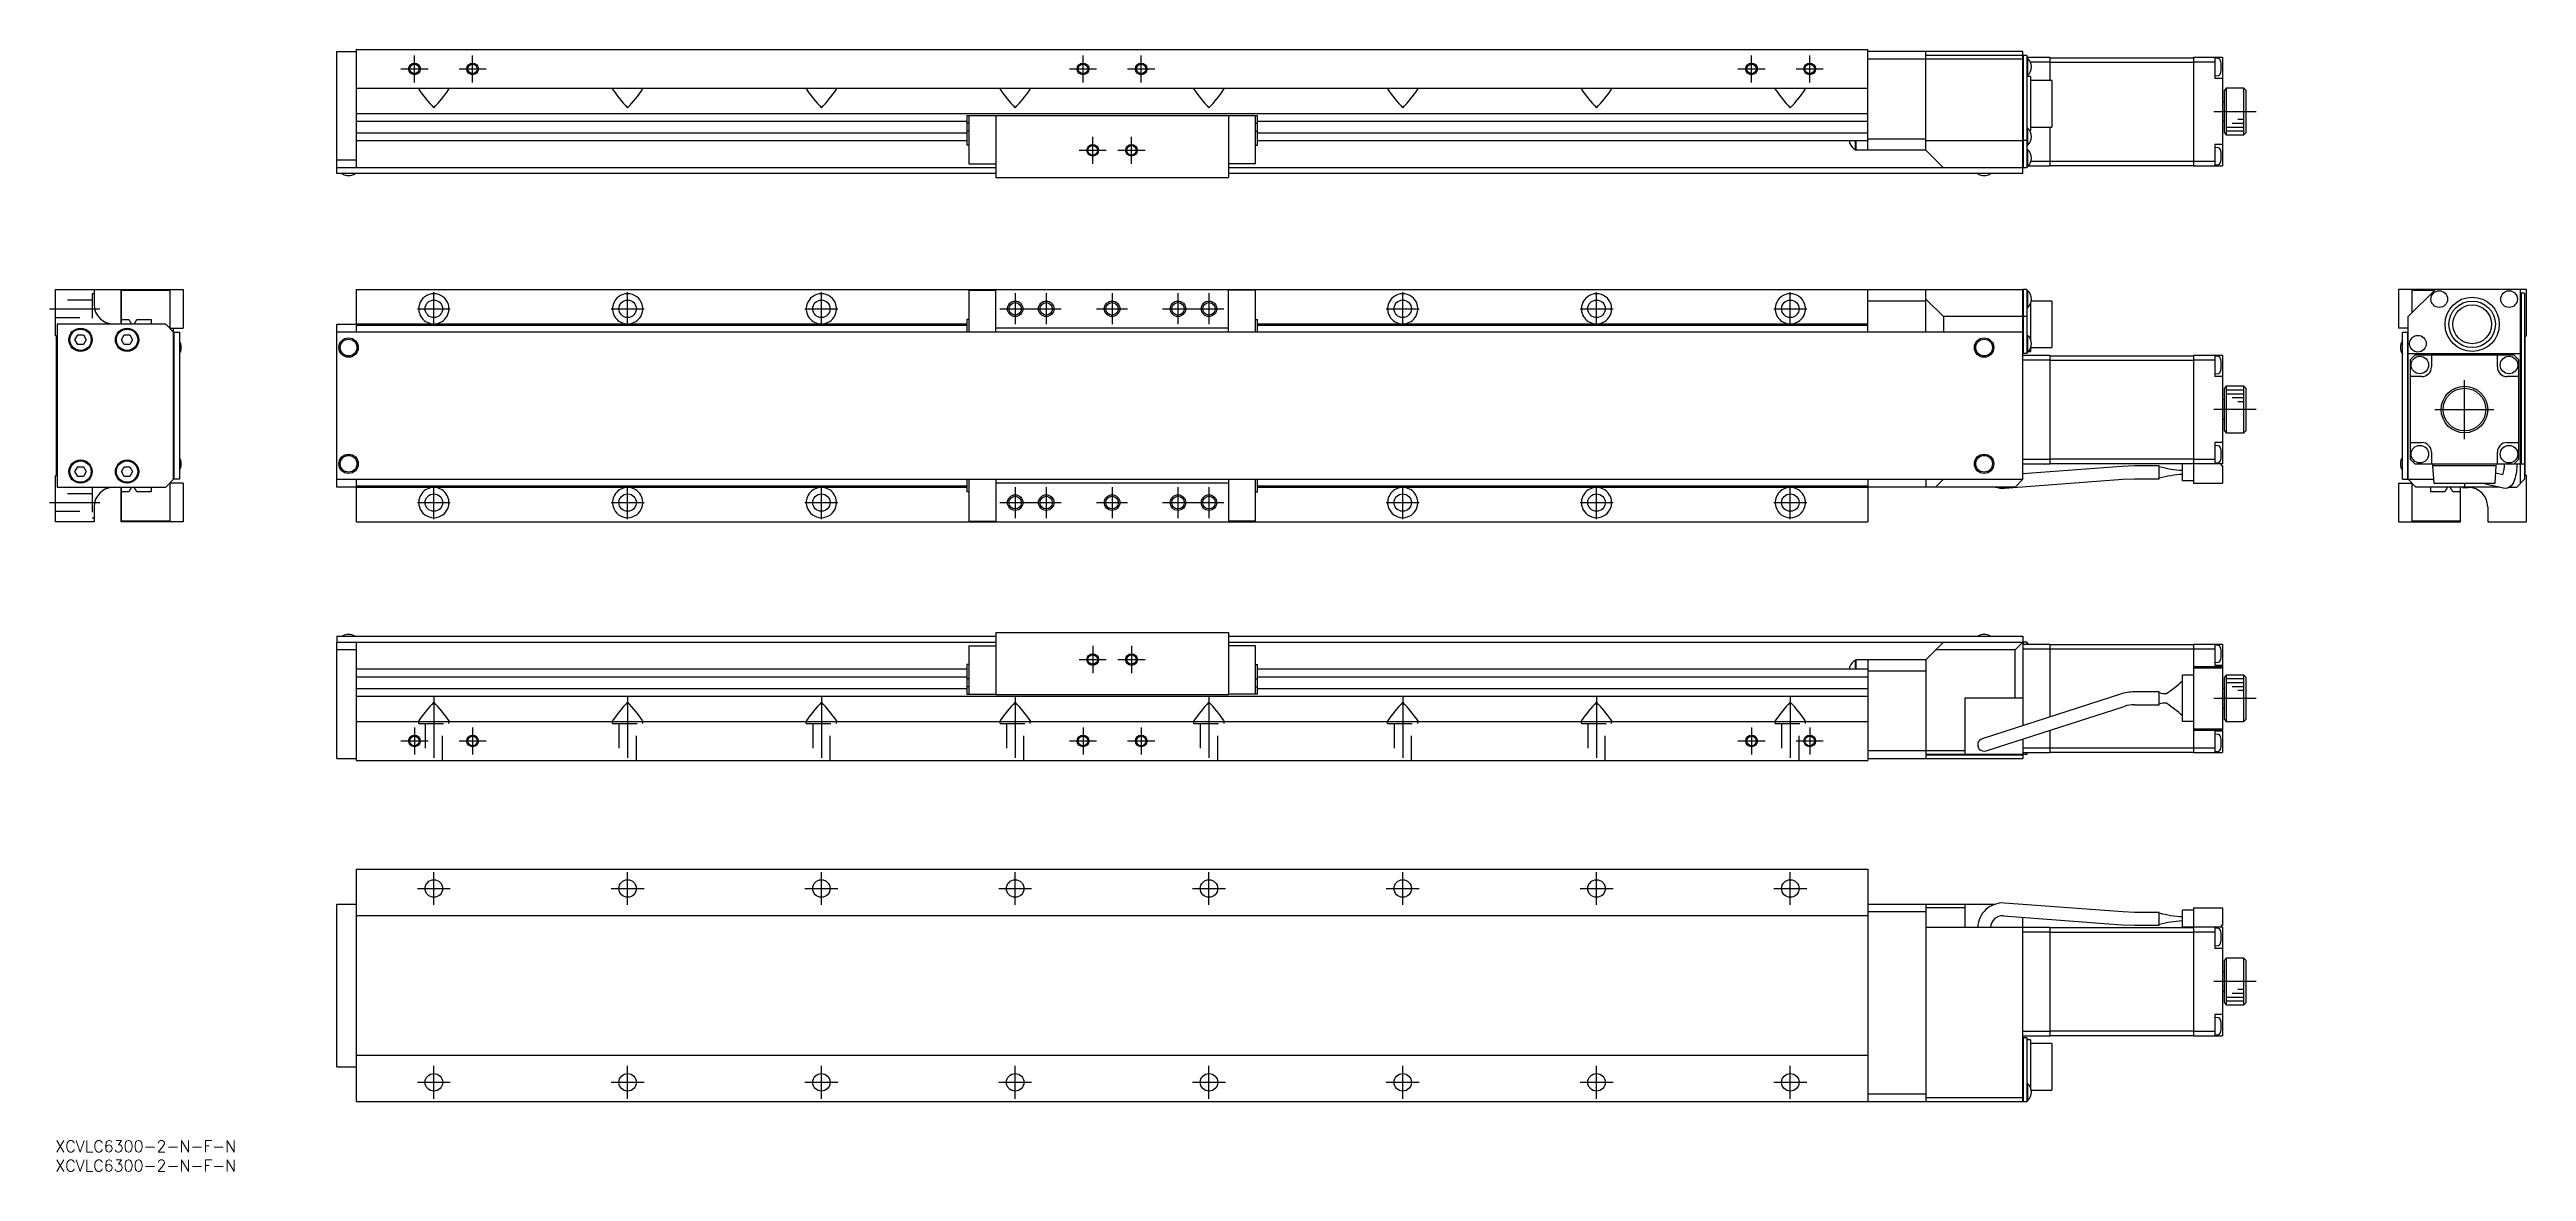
# Model space of a CAD drawing. Extents: x -2 to 638, y -8 to 281.
import ezdxf

# ---------------------------------------------------------------- set-up
doc = ezdxf.new("R2010")
doc.units = 0
doc.header["$LTSCALE"] = 0.5
doc.linetypes.add('CENTER', pattern=[50.8, 31.75, -6.35, 6.35, -6.35])
doc.linetypes.add('DASHED', pattern=[19.05, 12.7, -6.35])
for name, color, linetype in [('MSM_CENTER', 1, 'CENTER'), ('MSM_CONTINUOUS', 7, 'CONTINUOUS'), ('MSM_DASHED', 4, 'DASHED'), ('MSM_NARROW', 5, 'CONTINUOUS'), ('MSM_PART_NUMBER', 7, 'CONTINUOUS')]:
    doc.layers.add(name, color=color, linetype=linetype)
doc.styles.get("Standard").update_dxf_attribs({"font": 'txt.shx', "height": 3, "bigfont": 'bigfont.shx'})

# ---------------------------------------------------------------- blocks, each defined once
blk = doc.blocks.new('*U2')
at = {"layer": 'MSM_PART_NUMBER'}
blk.add_text('XCVLC6300-2-N-F-N', height=3, dxfattribs=at).set_placement((0, -3))
blk = doc.blocks.new('*U3')
at = {"layer": 'MSM_PART_NUMBER'}
blk.add_text('XCVLC6300-2-N-F-N', height=3, dxfattribs=at).set_placement((0, -8))

msp = doc.modelspace()

# ---------------------------------------------------------------- linework, layer by layer
at = {"layer": 'MSM_CENTER'}
for p, q in [((89.16, 276.46), (96.16, 276.46)), ((92.66, 272.96), (92.66, 279.96)), ((104.16, 276.46), (111.16, 276.46)), ((107.66, 272.96), (107.66, 279.96)), ((261.66, 276.46), (268.66, 276.46)), ((265.16, 272.96), (265.16, 279.96)), ((276.66, 276.46), (283.66, 276.46)), ((280.16, 272.96), (280.16, 279.96)), ((434.16, 276.46), (441.16, 276.46)), ((437.66, 272.96), (437.66, 279.96)), ((449.16, 276.46), (456.16, 276.46)), ((452.66, 272.96), (452.66, 279.96)), ((556.94, 265.46), (567.89, 265.46)), ((267.66, 251.96), (267.66, 258.96)), ((277.66, 251.96), (277.66, 258.96)), ((264.16, 255.46), (271.16, 255.46)), ((274.16, 255.46), (281.16, 255.46)), ((97.66, 210.32), (97.66, 218.82)), ((147.66, 210.32), (147.66, 218.82)), ((197.66, 210.32), (197.66, 218.82)), ((247.66, 218.57), (247.66, 210.57)), ((255.66, 218.57), (255.66, 210.57)), ((272.66, 218.57), (272.66, 210.57)), ((289.66, 218.57), (289.66, 210.57)), ((297.66, 218.57), (297.66, 210.57)), ((347.66, 210.32), (347.66, 218.82)), ((397.66, 210.32), (397.66, 218.82)), ((447.66, 210.32), (447.66, 218.82)), ((-1.5, 214.57), (11.5, 214.57)), ((93.41, 214.57), (101.91, 214.57)), ((143.41, 214.57), (151.91, 214.57)), ((193.41, 214.57), (201.91, 214.57)), ((243.66, 214.57), (259.66, 214.57)), ((268.66, 214.57), (276.66, 214.57)), ((285.66, 214.57), (301.66, 214.57)), ((343.41, 214.57), (351.91, 214.57)), ((393.41, 214.57), (401.91, 214.57)), ((443.41, 214.57), (451.91, 214.57)), ((621.6, 180.97), (621.6, 196.17)), ((567.89, 188.57), (556.94, 188.57)), ((614, 188.57), (629.2, 188.57)), ((97.66, 160.32), (97.66, 168.82)), ((147.66, 160.32), (147.66, 168.82)), ((197.66, 160.32), (197.66, 168.82)), ((247.66, 168.57), (247.66, 160.57)), ((255.66, 168.57), (255.66, 160.57)), ((272.66, 168.57), (272.66, 160.57)), ((289.66, 168.57), (289.66, 160.57)), ((297.66, 168.57), (297.66, 160.57)), ((347.66, 160.32), (347.66, 168.82)), ((397.66, 160.32), (397.66, 168.82)), ((447.66, 160.32), (447.66, 168.82)), ((-1.5, 164.57), (11.5, 164.57)), ((93.41, 164.57), (101.91, 164.57)), ((143.41, 164.57), (151.91, 164.57)), ((193.41, 164.57), (201.91, 164.57)), ((243.66, 164.57), (259.66, 164.57)), ((268.66, 164.57), (276.66, 164.57)), ((285.66, 164.57), (301.66, 164.57)), ((343.41, 164.57), (351.91, 164.57)), ((393.41, 164.57), (401.91, 164.57)), ((443.41, 164.57), (451.91, 164.57)), ((264.16, 124.07), (271.16, 124.07)), ((267.66, 127.57), (267.66, 120.57)), ((274.16, 124.07), (281.16, 124.07)), ((277.66, 127.57), (277.66, 120.57)), ((97.66, 114.57), (97.66, 96.07)), ((147.66, 114.57), (147.66, 96.07)), ((197.66, 114.57), (197.66, 96.07)), ((247.66, 114.57), (247.66, 96.07)), ((297.66, 114.57), (297.66, 96.07)), ((347.66, 114.57), (347.66, 96.07)), ((397.66, 114.57), (397.66, 96.07)), ((447.66, 114.57), (447.66, 96.07)), ((556.94, 114.07), (567.89, 114.07)), ((89.16, 103.07), (96.16, 103.07)), ((92.66, 106.57), (92.66, 99.57)), ((104.16, 103.07), (111.16, 103.07)), ((107.66, 106.57), (107.66, 99.57)), ((261.66, 103.07), (268.66, 103.07)), ((265.16, 106.57), (265.16, 99.57)), ((276.66, 103.07), (283.66, 103.07)), ((280.16, 106.57), (280.16, 99.57)), ((434.16, 103.07), (441.16, 103.07)), ((437.66, 106.57), (437.66, 99.57)), ((449.16, 103.07), (456.16, 103.07)), ((452.66, 106.57), (452.66, 99.57)), ((93.41, 65), (101.91, 65)), ((97.66, 60.75), (97.66, 69.25)), ((143.41, 65), (151.91, 65)), ((147.66, 60.75), (147.66, 69.25)), ((193.41, 65), (201.91, 65)), ((197.66, 60.75), (197.66, 69.25)), ((243.41, 65), (251.91, 65)), ((247.66, 60.75), (247.66, 69.25)), ((293.41, 65), (301.91, 65)), ((297.66, 60.75), (297.66, 69.25)), ((343.41, 65), (351.91, 65)), ((347.66, 60.75), (347.66, 69.25)), ((393.41, 65), (401.91, 65)), ((397.66, 60.75), (397.66, 69.25)), ((443.41, 65), (451.91, 65)), ((447.66, 60.75), (447.66, 69.25)), ((567.89, 41), (556.94, 41)), ((97.66, 10.75), (97.66, 19.25)), ((147.66, 10.75), (147.66, 19.25)), ((197.66, 10.75), (197.66, 19.25)), ((247.66, 10.75), (247.66, 19.25)), ((297.66, 10.75), (297.66, 19.25)), ((347.66, 10.75), (347.66, 19.25)), ((397.66, 10.75), (397.66, 19.25)), ((447.66, 10.75), (447.66, 19.25)), ((93.41, 15), (101.91, 15)), ((143.41, 15), (151.91, 15)), ((193.41, 15), (201.91, 15)), ((243.41, 15), (251.91, 15)), ((293.41, 15), (301.91, 15)), ((343.41, 15), (351.91, 15)), ((393.41, 15), (401.91, 15)), ((443.41, 15), (451.91, 15))]:
    msp.add_line(p, q, dxfattribs=at)
at = {"layer": 'MSM_CONTINUOUS'}
for p, q in [((77.66, 281.46), (77.66, 250.96)), ((77.66, 281.46), (467.66, 281.46)), ((467.66, 255.46), (467.66, 281.46)), ((72.66, 250.96), (72.66, 280.96)), ((72.66, 280.96), (77.66, 280.96)), ((507.66, 280.96), (467.66, 280.96)), ((507.66, 278.96), (467.66, 278.96)), ((482.66, 255.46), (482.66, 280.96)), ((507.66, 279.96), (482.66, 279.96)), ((507.66, 280.06), (507.56, 279.96)), ((507.66, 280.06), (507.66, 280.96)), ((507.66, 250.96), (507.66, 279.96)), ((507.76, 279.96), (507.66, 279.86)), ((507.76, 279.96), (507.76, 250.96)), ((508.66, 279.96), (507.76, 279.96)), ((508.66, 279.96), (508.66, 250.96)), ((508.66, 279.46), (514.66, 279.46)), ((508.95, 279.11), (508.66, 279.11)), ((508.95, 274.81), (508.95, 279.11)), ((509.57, 278.26), (514.66, 278.26)), ((514.66, 279.46), (514.66, 273.46)), ((514.66, 279.36), (551.66, 279.36)), ((514.66, 278.21), (551.66, 278.21)), ((551.66, 279.46), (551.66, 251.46)), ((551.66, 279.46), (559.16, 279.46)), ((551.66, 278.26), (557.16, 278.26)), ((557.16, 279.46), (557.16, 273.96)), ((558.15, 279.12), (557.16, 279.21)), ((559.16, 279.46), (559.16, 251.46)), ((77.66, 271.46), (467.66, 271.46)), ((93.92, 271.46), (93.76, 271.33)), ((93.79, 271.2), (93.76, 271.33)), ((101.4, 271.46), (101.56, 271.33)), ((101.53, 271.2), (101.56, 271.33)), ((143.92, 271.46), (143.76, 271.33)), ((143.79, 271.2), (143.76, 271.33)), ((151.4, 271.46), (151.56, 271.33)), ((151.53, 271.2), (151.56, 271.33)), ((193.92, 271.46), (193.76, 271.33)), ((193.79, 271.2), (193.76, 271.33)), ((201.4, 271.46), (201.56, 271.33)), ((201.53, 271.2), (201.56, 271.33)), ((243.92, 271.46), (243.76, 271.33)), ((243.79, 271.2), (243.76, 271.33)), ((251.4, 271.46), (251.56, 271.33)), ((251.53, 271.2), (251.56, 271.33)), ((293.92, 271.46), (293.76, 271.33)), ((293.79, 271.2), (293.76, 271.33)), ((301.4, 271.46), (301.56, 271.33)), ((301.53, 271.2), (301.56, 271.33)), ((343.92, 271.46), (343.76, 271.33)), ((343.79, 271.2), (343.76, 271.33)), ((351.4, 271.46), (351.56, 271.33)), ((351.53, 271.2), (351.56, 271.33)), ((393.92, 271.46), (393.76, 271.33)), ((393.79, 271.2), (393.76, 271.33)), ((401.4, 271.46), (401.56, 271.33)), ((401.53, 271.2), (401.56, 271.33)), ((443.92, 271.46), (443.76, 271.33)), ((443.79, 271.2), (443.76, 271.33)), ((451.4, 271.46), (451.56, 271.33)), ((451.53, 271.2), (451.56, 271.33)), ((508.66, 274.81), (508.95, 274.81)), ((509.66, 274.46), (508.66, 274.46)), ((509.66, 274.46), (509.66, 260.46)), ((515.16, 273.46), (509.66, 273.46)), ((515.16, 273.46), (515.16, 261.46)), ((557.16, 274.71), (558.15, 274.79)), ((559.16, 273.96), (557.16, 273.96)), ((560.16, 271.46), (559.66, 270.96)), ((559.66, 259.96), (559.66, 270.96)), ((564.66, 271.46), (560.16, 271.46)), ((560.16, 271.46), (560.16, 259.46)), ((565.16, 270.96), (564.66, 271.46)), ((564.66, 259.46), (564.66, 271.46)), ((565.16, 270.96), (565.16, 259.96)), ((77.66, 264.96), (467.66, 264.96)), ((77.66, 262.99), (235.16, 262.99)), ((235.16, 264.36), (235.16, 256.76)), ((242.66, 264.36), (235.16, 264.36)), ((235.66, 262.48), (235.16, 262.48)), ((235.66, 264.36), (235.66, 251.96)), ((242.66, 264.46), (242.66, 248.46)), ((242.66, 264.46), (302.66, 264.46)), ((302.66, 264.46), (302.66, 248.46)), ((310.16, 264.36), (302.66, 264.36)), ((309.66, 251.96), (309.66, 264.36)), ((309.66, 262.48), (310.16, 262.48)), ((310.16, 256.76), (310.16, 264.36)), ((310.16, 262.99), (467.66, 262.99)), ((559.66, 267.96), (559.16, 267.96)), ((559.16, 262.96), (559.66, 262.96)), ((235.16, 259.92), (77.66, 259.92)), ((77.66, 257.96), (235.16, 257.96)), ((235.66, 260.43), (235.16, 260.43)), ((235.66, 256.76), (235.16, 256.76)), ((235.66, 256.76), (235.16, 256.76)), ((309.66, 260.43), (310.16, 260.43)), ((309.66, 256.76), (310.16, 256.76)), ((309.66, 256.76), (310.16, 256.76)), ((467.66, 259.92), (310.16, 259.92)), ((310.16, 257.96), (467.66, 257.96)), ((463.01, 257.24), (463.01, 257.96)), ((464.46, 255.61), (464.46, 257.96)), ((464.66, 255.46), (464.66, 257.96)), ((467.66, 258.46), (482.66, 258.46)), ((482.66, 257.96), (507.66, 257.96)), ((507.66, 258), (507.76, 257.96)), ((508.66, 257.96), (507.76, 257.96)), ((508.95, 261.11), (508.66, 261.11)), ((508.66, 256.81), (508.95, 256.81)), ((508.95, 256.81), (508.95, 261.11)), ((509.46, 260.46), (509.66, 260.46)), ((509.66, 261.46), (515.16, 261.46)), ((514.66, 261.46), (514.66, 251.46)), ((557.16, 256.96), (557.16, 251.46)), ((559.16, 256.96), (557.16, 256.96)), ((558.15, 256.12), (557.16, 256.21)), ((559.66, 259.96), (560.16, 259.46)), ((560.16, 259.46), (564.66, 259.46)), ((564.66, 259.46), (565.16, 259.96)), ((72.66, 252.96), (77.66, 252.96)), ((242.66, 250.96), (72.66, 250.96)), ((72.76, 250.96), (72.66, 250.86)), ((72.66, 249.46), (72.66, 250.86)), ((242.66, 249.46), (72.66, 249.46)), ((235.66, 251.96), (242.66, 251.96)), ((235.66, 251.96), (242.66, 251.96)), ((309.66, 251.96), (302.66, 251.96)), ((309.66, 251.96), (302.66, 251.96)), ((507.66, 250.96), (302.66, 250.96)), ((507.66, 249.46), (302.66, 249.46)), ((464.46, 255.61), (464.66, 255.61)), ((482.66, 255.46), (464.66, 255.46)), ((482.66, 255.46), (487.16, 250.96)), ((507.66, 250.86), (507.56, 250.96)), ((507.66, 251.06), (507.76, 250.96)), ((507.66, 249.46), (507.66, 250.86)), ((508.66, 250.96), (507.76, 250.96)), ((508.95, 255.61), (508.66, 255.61)), ((508.66, 251.31), (508.95, 251.31)), ((508.95, 251.31), (508.95, 255.61)), ((509.1, 251.46), (514.66, 251.46)), ((509.75, 252.66), (514.66, 252.66)), ((514.66, 252.7), (551.66, 252.7)), ((514.66, 251.56), (551.66, 251.56)), ((551.66, 252.66), (557.16, 252.66)), ((551.66, 251.46), (559.16, 251.46)), ((557.16, 251.71), (558.15, 251.79)), ((242.66, 248.46), (302.66, 248.46)), ((0, 207.57), (0, 219.57)), ((0, 219.57), (33, 219.57)), ((10, 219.57), (10, 215.67)), ((17, 219.47), (10, 219.47)), ((17, 210.97), (17, 219.57)), ((17.1, 210.57), (17.1, 219.37)), ((17.1, 219.37), (29.5, 219.37)), ((29.5, 219.37), (29.5, 209.57)), ((33, 219.57), (33, 209.57)), ((77.66, 219.57), (507.66, 219.57)), ((77.66, 219.57), (77.66, 208.57)), ((235.66, 219.37), (235.66, 208.57)), ((235.66, 219.37), (242.66, 219.37)), ((242.66, 208.57), (242.66, 219.57)), ((302.66, 208.57), (302.66, 219.57)), ((309.66, 219.37), (302.66, 219.37)), ((309.66, 208.57), (309.66, 219.37)), ((467.66, 208.57), (467.66, 219.57)), ((482.66, 208.57), (482.66, 219.57)), ((507.66, 170.57), (507.66, 219.57)), ((507.66, 219.47), (507.76, 219.57)), ((507.76, 219.57), (507.76, 203.07)), ((508.66, 219.57), (507.76, 219.57)), ((508.66, 219.57), (508.66, 203.07)), ((508.95, 219.22), (508.66, 219.22)), ((508.95, 214.92), (508.95, 219.22)), ((637.6, 219.57), (604.6, 219.57)), ((604.6, 219.57), (604.6, 209.57)), ((614.1, 219.57), (607.1, 212.57)), ((608.1, 219.37), (613.9, 219.37)), ((608.1, 213.57), (608.1, 219.37)), ((636.1, 169.57), (636.1, 219.57)), ((637.1, 218.57), (636.1, 218.57)), ((636.2, 218.57), (636.2, 174.57)), ((637.1, 218.57), (637.1, 170.57)), ((637.6, 207.57), (637.6, 219.57)), ((17.1, 210.97), (17, 210.97)), ((17.1, 211.77), (18.98, 211.77)), ((18.98, 211.77), (19.66, 210.58)), ((20.34, 210.58), (21.02, 211.77)), ((21.02, 211.77), (24.7, 211.77)), ((24.7, 211.77), (24.7, 210.57)), ((235.66, 211.77), (235.16, 211.77)), ((235.16, 211.77), (235.16, 208.57)), ((309.66, 211.77), (310.16, 211.77)), ((310.16, 208.57), (310.16, 211.77)), ((482.66, 216.57), (467.66, 216.57)), ((482.66, 217.07), (487.16, 212.57)), ((487.16, 212.57), (487.16, 208.57)), ((507.66, 212.57), (487.16, 212.57)), ((507.66, 212.53), (507.76, 212.57)), ((508.66, 212.57), (507.76, 212.57)), ((508.66, 214.92), (508.95, 214.92)), ((509.66, 216), (509.66, 206.65)), ((515.16, 216.57), (509.82, 216.57)), ((515.16, 216.57), (515.16, 204.57)), ((607.1, 170.57), (607.1, 212.57)), ((0.3, 207.57), (0, 207.57)), ((0.3, 171.57), (0.3, 207.57)), ((28.5, 210.57), (0.5, 210.57)), ((0.5, 210.57), (0.5, 168.57)), ((5.06, 206.57), (5.78, 207.82)), ((5.78, 205.32), (5.06, 206.57)), ((5.78, 207.82), (7.22, 207.82)), ((7.22, 205.32), (5.78, 205.32)), ((7.22, 207.82), (7.94, 206.57)), ((7.94, 206.57), (7.22, 205.32)), ((15, 210.67), (16.5, 210.67)), ((16.5, 210.57), (16.5, 210.67)), ((17.06, 206.57), (17.78, 207.82)), ((17.78, 205.32), (17.06, 206.57)), ((17.78, 207.82), (19.22, 207.82)), ((19.22, 205.32), (17.78, 205.32)), ((19.22, 207.82), (19.94, 206.57)), ((19.94, 206.57), (19.22, 205.32)), ((30.5, 208.57), (28.5, 210.57)), ((29.7, 209.57), (33, 209.57)), ((29.7, 209.37), (29.7, 209.57)), ((30.5, 170.57), (30.5, 209.57)), ((30.5, 208.57), (32, 208.57)), ((30.6, 208.57), (30.6, 170.57)), ((32, 208.57), (32, 170.57)), ((72.66, 168.57), (72.66, 210.57)), ((72.66, 210.57), (77.66, 210.57)), ((507.66, 208.57), (72.66, 208.57)), ((77.66, 210.67), (235.16, 210.67)), ((77.66, 210.37), (235.16, 210.37)), ((302.66, 209.57), (242.66, 209.57)), ((310.16, 210.67), (467.66, 210.67)), ((310.16, 210.37), (467.66, 210.37)), ((508.95, 207.72), (508.66, 207.72)), ((508.95, 203.42), (508.95, 207.72)), ((509.69, 204.57), (515.16, 204.57)), ((607.1, 209.57), (604.6, 209.57)), ((605.6, 208.57), (607.1, 208.57)), ((605.6, 170.57), (605.6, 208.57)), ((607, 170.57), (607, 208.57)), ((637.3, 207.57), (637.6, 207.57)), ((637.3, 171.57), (637.3, 207.57)), ((507.66, 203.17), (507.76, 203.07)), ((507.66, 202.57), (514.66, 202.57)), ((507.66, 201.37), (514.66, 201.37)), ((508.66, 203.07), (507.76, 203.07)), ((508.66, 203.42), (508.95, 203.42)), ((509.1, 203.57), (509.66, 203.57)), ((509.66, 204.5), (509.66, 203.57)), ((514.66, 202.57), (514.66, 174.57)), ((514.66, 202.47), (551.66, 202.47)), ((514.66, 201.33), (551.66, 201.33)), ((551.66, 202.57), (559.16, 202.57)), ((551.66, 202.57), (551.66, 169.57)), ((551.66, 201.37), (557.16, 201.37)), ((557.16, 202.57), (557.16, 197.07)), ((558.15, 202.24), (557.16, 202.32)), ((559.16, 202.57), (559.16, 174.57)), ((607.1, 203.07), (636.1, 203.07)), ((608.8, 202.57), (607.6, 201.37)), ((607.6, 201.37), (607.6, 175.77)), ((634.4, 202.57), (608.8, 202.57)), ((613.1, 202.57), (613.1, 199.57)), ((630.1, 199.57), (630.1, 202.57)), ((635.6, 201.37), (634.4, 202.57)), ((635.6, 175.77), (635.6, 201.37)), ((557.16, 197.82), (558.15, 197.91)), ((559.16, 197.07), (557.16, 197.07)), ((560.16, 194.57), (559.66, 194.07)), ((559.66, 183.07), (559.66, 194.07)), ((560.16, 194.57), (560.16, 182.57)), ((564.66, 194.57), (560.16, 194.57)), ((564.66, 182.57), (564.66, 194.57)), ((565.16, 194.07), (564.66, 194.57)), ((565.16, 194.07), (565.16, 183.07)), ((610.6, 197.07), (607.6, 197.07)), ((635.6, 197.07), (632.6, 197.07)), ((559.66, 191.07), (559.16, 191.07)), ((559.16, 186.07), (559.66, 186.07)), ((557.16, 180.07), (557.16, 174.57)), ((559.16, 180.07), (557.16, 180.07)), ((558.15, 179.24), (557.16, 179.32)), ((559.66, 183.07), (560.16, 182.57)), ((560.16, 182.57), (564.66, 182.57)), ((564.66, 182.57), (565.16, 183.07)), ((607.6, 180.07), (610.6, 180.07)), ((632.6, 180.07), (635.6, 180.07)), ((5.06, 172.57), (5.78, 173.82)), ((5.78, 171.32), (5.06, 172.57)), ((5.78, 173.82), (7.22, 173.82)), ((7.22, 173.82), (7.94, 172.57)), ((7.94, 172.57), (7.22, 171.32)), ((17.06, 172.57), (17.78, 173.82)), ((17.78, 171.32), (17.06, 172.57)), ((17.78, 173.82), (19.22, 173.82)), ((19.22, 173.82), (19.94, 172.57)), ((19.94, 172.57), (19.22, 171.32)), ((507.66, 175.77), (514.66, 175.77)), ((507.66, 174.67), (507.76, 174.57)), ((533.21, 173.9), (507.66, 171.98)), ((507.76, 174.57), (514.66, 174.57)), ((514.66, 175.82), (551.66, 175.82)), ((514.66, 174.67), (551.66, 174.67)), ((536.48, 174.02), (533.21, 173.9)), ((542.86, 174.02), (536.48, 174.02)), ((542.86, 170.72), (542.86, 174.02)), ((548.86, 170.17), (548.86, 174.57)), ((559.16, 174.57), (548.86, 174.57)), ((551.66, 175.77), (557.16, 175.77)), ((557.16, 174.82), (558.15, 174.91)), ((558.86, 174.57), (558.86, 174.07)), ((559.16, 174.07), (558.86, 174.07)), ((559.16, 174.07), (559.16, 169.57)), ((607.6, 175.77), (608.8, 174.57)), ((608.8, 174.57), (636.1, 174.57)), ((613.1, 177.57), (613.1, 174.57)), ((613.35, 174.57), (613.39, 174.07)), ((629.82, 174.07), (613.39, 174.07)), ((613.39, 174.07), (613.7, 169.57)), ((629.5, 169.57), (629.82, 174.07)), ((629.82, 174.07), (629.85, 174.57)), ((630.1, 174.57), (630.1, 177.57)), ((634.4, 174.57), (635.6, 175.77)), ((636.2, 174.57), (636.1, 174.67)), ((636.2, 174.57), (637.1, 174.57)), ((0, 159.57), (0, 171.57)), ((0, 171.57), (0.3, 171.57)), ((0.5, 168.57), (28.5, 168.57)), ((7.22, 171.32), (5.78, 171.32)), ((16.5, 168.47), (15, 168.47)), ((16.5, 168.47), (16.5, 168.57)), ((17, 159.57), (17, 168.17)), ((17, 168.17), (17.1, 168.17)), ((17.1, 159.77), (17.1, 168.57)), ((18.98, 167.37), (17.1, 167.37)), ((19.22, 171.32), (17.78, 171.32)), ((19.66, 168.57), (18.98, 167.37)), ((21.02, 167.37), (20.34, 168.57)), ((24.7, 167.37), (21.02, 167.37)), ((24.7, 168.57), (24.7, 167.37)), ((28.5, 168.57), (30.5, 170.57)), ((29.5, 169.57), (29.5, 159.77)), ((29.7, 169.57), (29.7, 169.77)), ((33, 169.57), (29.7, 169.57)), ((32, 170.57), (30.5, 170.57)), ((33, 169.57), (33, 159.57)), ((72.66, 170.57), (507.66, 170.57)), ((77.66, 168.57), (72.66, 168.57)), ((77.66, 170.57), (77.66, 159.57)), ((235.16, 168.77), (77.66, 168.77)), ((235.16, 168.47), (77.66, 168.47)), ((235.16, 170.57), (235.16, 167.37)), ((235.66, 167.37), (235.16, 167.37)), ((235.66, 170.57), (235.66, 159.77)), ((242.66, 170.57), (242.66, 159.57)), ((302.66, 169.57), (242.66, 169.57)), ((302.66, 170.57), (302.66, 159.57)), ((309.66, 159.77), (309.66, 170.57)), ((309.66, 167.37), (310.16, 167.37)), ((310.16, 167.37), (310.16, 170.57)), ((467.66, 168.77), (310.16, 168.77)), ((467.66, 168.47), (310.16, 168.47)), ((467.66, 170.57), (467.66, 159.57)), ((505.66, 168.57), (467.66, 168.57)), ((482.66, 170.57), (482.66, 168.57)), ((487.16, 170.57), (485.16, 168.57)), ((502.89, 168.31), (533.46, 170.61)), ((505.66, 168.57), (507.66, 170.57)), ((533.46, 170.61), (536.48, 170.72)), ((536.48, 170.72), (542.86, 170.72)), ((551.66, 170.17), (548.86, 170.17)), ((551.66, 169.57), (559.16, 169.57)), ((604.6, 169.57), (604.6, 159.57)), ((604.6, 169.57), (607.9, 169.57)), ((605.6, 170.57), (613.63, 170.57)), ((609.1, 168.57), (607.1, 170.57)), ((607.9, 169.57), (607.9, 169.77)), ((608.1, 159.77), (608.1, 169.57)), ((630.63, 168.57), (609.1, 168.57)), ((612.9, 167.37), (612.9, 168.57)), ((616.58, 167.37), (612.9, 167.37)), ((613.7, 169.57), (629.5, 169.57)), ((617.27, 168.57), (616.58, 167.37)), ((618.63, 167.37), (617.94, 168.57)), ((620.5, 167.37), (618.63, 167.37)), ((620.5, 168.57), (620.5, 159.77)), ((620.6, 168.17), (620.5, 168.17)), ((620.6, 159.57), (620.6, 168.17)), ((621.1, 168.47), (621.1, 168.57)), ((621.1, 168.47), (622.6, 168.47)), ((621.6, 169.57), (621.6, 168.57)), ((626.34, 169.57), (631.58, 168.35)), ((631.53, 171.75), (629.69, 172.18)), ((631.58, 168.35), (631.6, 168.35)), ((633.13, 168.57), (635.1, 168.57)), ((635.1, 168.57), (637.1, 170.57)), ((637.6, 171.57), (637.3, 171.57)), ((637.6, 159.57), (637.6, 171.57)), ((10, 163.47), (10, 159.57)), ((627.6, 163.47), (627.6, 159.57)), ((10, 159.57), (0, 159.57)), ((33, 159.57), (17, 159.57)), ((29.5, 159.77), (17.1, 159.77)), ((77.66, 159.57), (467.66, 159.57)), ((235.66, 159.77), (242.66, 159.77)), ((309.66, 159.77), (302.66, 159.77)), ((604.6, 159.57), (620.6, 159.57)), ((620.5, 159.77), (608.1, 159.77)), ((627.6, 159.57), (637.6, 159.57)), ((72.66, 130.07), (72.66, 128.67)), ((72.66, 130.07), (242.66, 130.07)), ((72.66, 128.67), (72.76, 128.57)), ((72.66, 128.57), (242.66, 128.57)), ((72.66, 98.57), (72.66, 128.57)), ((77.66, 128.57), (77.66, 98.07)), ((242.66, 131.07), (242.66, 115.07)), ((242.66, 131.07), (302.66, 131.07)), ((302.66, 131.07), (302.66, 115.07)), ((302.66, 130.07), (507.66, 130.07)), ((302.66, 128.57), (507.66, 128.57)), ((487.16, 128.57), (482.76, 124.17)), ((505.66, 126.57), (507.66, 128.57)), ((507.56, 128.57), (507.66, 128.67)), ((507.66, 130.07), (507.66, 128.67)), ((507.66, 128.57), (507.66, 107.02)), ((507.66, 128.47), (507.76, 128.57)), ((507.66, 128.07), (514.66, 128.07)), ((507.76, 128.57), (507.76, 128.07)), ((508.66, 128.57), (507.76, 128.57)), ((508.66, 128.57), (508.66, 128.07)), ((508.95, 128.22), (508.66, 128.22)), ((508.95, 128.07), (508.95, 128.22)), ((514.66, 128.07), (514.66, 109.28)), ((514.66, 127.97), (551.66, 127.97)), ((551.66, 128.07), (551.66, 100.07)), ((551.66, 128.07), (559.16, 128.07)), ((557.16, 128.07), (557.16, 122.57)), ((559.16, 128.07), (559.16, 100.07)), ((77.66, 126.57), (72.66, 126.57)), ((235.16, 121.57), (77.66, 121.57)), ((235.16, 122.77), (235.16, 115.17)), ((235.66, 122.77), (235.16, 122.77)), ((235.66, 127.57), (235.66, 115.17)), ((235.66, 127.57), (242.66, 127.57)), ((309.66, 127.57), (302.66, 127.57)), ((309.66, 115.17), (309.66, 127.57)), ((309.66, 122.77), (310.16, 122.77)), ((310.16, 115.17), (310.16, 122.77)), ((467.66, 121.57), (310.16, 121.57)), ((463.01, 121.57), (463.01, 122.29)), ((464.46, 121.57), (464.46, 123.92)), ((464.66, 123.92), (464.46, 123.92)), ((464.66, 124.07), (482.66, 124.07)), ((464.66, 121.57), (464.66, 124.07)), ((467.66, 124.07), (467.66, 98.07)), ((482.66, 124.07), (482.76, 124.17)), ((482.66, 124.07), (482.66, 98.57)), ((505.66, 126.57), (485.16, 126.57)), ((505.66, 114.07), (505.66, 126.57)), ((507.66, 126.97), (507.76, 126.87)), ((507.76, 126.87), (514.66, 126.87)), ((507.76, 107.06), (507.76, 126.87)), ((514.66, 126.82), (551.66, 126.82)), ((551.66, 126.87), (557.16, 126.87)), ((551.66, 122.32), (558.86, 122.32)), ((551.66, 121.97), (559.16, 121.97)), ((558.15, 127.73), (557.16, 127.82)), ((557.16, 123.32), (558.15, 123.4)), ((559.16, 122.57), (557.16, 122.57)), ((558.86, 122.32), (558.86, 122.28)), ((559.16, 122.28), (558.86, 122.28)), ((77.66, 119.6), (235.16, 119.6)), ((235.16, 116.53), (77.66, 116.53)), ((235.66, 119.09), (235.16, 119.09)), ((235.66, 117.04), (235.16, 117.04)), ((235.16, 115.17), (242.66, 115.17)), ((242.66, 115.07), (302.66, 115.07)), ((310.16, 115.17), (302.66, 115.17)), ((309.66, 119.09), (310.16, 119.09)), ((309.66, 117.04), (310.16, 117.04)), ((310.16, 119.6), (467.66, 119.6)), ((467.66, 116.53), (310.16, 116.53)), ((482.66, 121.07), (467.66, 121.07)), ((532.82, 115.14), (497.17, 103.64)), ((542.86, 115.72), (536.48, 115.72)), ((542.86, 112.42), (542.86, 115.72)), ((548.86, 108.07), (548.86, 120.07)), ((551.66, 120.07), (548.86, 120.07)), ((559.66, 116.57), (559.16, 116.57)), ((560.16, 120.07), (559.66, 119.57)), ((559.66, 108.57), (559.66, 119.57)), ((560.16, 120.07), (560.16, 108.07)), ((564.66, 120.07), (560.16, 120.07)), ((564.66, 108.07), (564.66, 120.07)), ((565.16, 119.57), (564.66, 120.07)), ((565.16, 119.57), (565.16, 108.57)), ((467.66, 114.57), (77.66, 114.57)), ((492.66, 114.07), (492.66, 99.57)), ((507.66, 114.07), (492.66, 114.07)), ((503.27, 102.14), (533.84, 112)), ((536.48, 112.42), (542.86, 112.42)), ((544.72, 112.81), (544.81, 112.77)), ((559.16, 111.57), (559.66, 111.57)), ((77.66, 108.07), (467.66, 108.07)), ((93.79, 108.32), (93.76, 108.19)), ((93.92, 108.07), (93.76, 108.19)), ((101.4, 108.07), (101.56, 108.19)), ((101.53, 108.32), (101.56, 108.19)), ((143.79, 108.32), (143.76, 108.19)), ((143.92, 108.07), (143.76, 108.19)), ((151.4, 108.07), (151.56, 108.19)), ((151.53, 108.32), (151.56, 108.19)), ((193.79, 108.32), (193.76, 108.19)), ((193.92, 108.07), (193.76, 108.19)), ((201.4, 108.07), (201.56, 108.19)), ((201.53, 108.32), (201.56, 108.19)), ((243.79, 108.32), (243.76, 108.19)), ((243.92, 108.07), (243.76, 108.19)), ((251.4, 108.07), (251.56, 108.19)), ((251.53, 108.32), (251.56, 108.19)), ((293.79, 108.32), (293.76, 108.19)), ((293.92, 108.07), (293.76, 108.19)), ((301.4, 108.07), (301.56, 108.19)), ((301.53, 108.32), (301.56, 108.19)), ((343.79, 108.32), (343.76, 108.19)), ((343.92, 108.07), (343.76, 108.19)), ((351.4, 108.07), (351.56, 108.19)), ((351.53, 108.32), (351.56, 108.19)), ((393.79, 108.32), (393.76, 108.19)), ((393.92, 108.07), (393.76, 108.19)), ((401.4, 108.07), (401.56, 108.19)), ((401.53, 108.32), (401.56, 108.19)), ((443.79, 108.32), (443.76, 108.19)), ((443.92, 108.07), (443.76, 108.19)), ((451.4, 108.07), (451.56, 108.19)), ((451.53, 108.32), (451.56, 108.19)), ((507.66, 103.56), (507.66, 99.57)), ((507.76, 101.27), (507.76, 103.59)), ((514.66, 105.82), (514.66, 100.07)), ((551.66, 108.07), (548.86, 108.07)), ((551.66, 106.17), (559.16, 106.17)), ((551.66, 105.82), (558.86, 105.82)), ((557.16, 105.57), (557.16, 100.07)), ((559.16, 105.57), (557.16, 105.57)), ((558.15, 104.73), (557.16, 104.82)), ((559.16, 105.85), (558.86, 105.85)), ((558.86, 105.85), (558.86, 105.82)), ((559.66, 108.57), (560.16, 108.07)), ((560.16, 108.07), (564.66, 108.07)), ((564.66, 108.07), (565.16, 108.57)), ((72.66, 98.57), (77.66, 98.57)), ((77.66, 98.07), (467.66, 98.07)), ((467.66, 100.57), (492.66, 100.57)), ((467.66, 98.57), (507.66, 98.57)), ((507.66, 99.57), (482.66, 99.57)), ((482.66, 99.47), (507.66, 99.47)), ((498.18, 100.5), (503.27, 102.14)), ((507.66, 99.47), (507.56, 99.57)), ((507.76, 101.27), (507.66, 101.17)), ((507.66, 100.07), (514.66, 100.07)), ((507.76, 99.57), (507.66, 99.67)), ((507.66, 99.47), (507.66, 98.57)), ((507.76, 101.27), (514.66, 101.27)), ((507.76, 100.07), (507.76, 99.57)), ((508.66, 99.57), (507.76, 99.57)), ((508.66, 100.07), (508.66, 99.57)), ((514.66, 101.31), (551.66, 101.31)), ((514.66, 100.17), (551.66, 100.17)), ((551.66, 101.27), (557.16, 101.27)), ((551.66, 100.07), (559.16, 100.07)), ((557.16, 100.32), (558.15, 100.4)), ((77.66, 70), (467.66, 70)), ((77.66, 70), (77.66, 10)), ((467.66, 70), (467.66, 10)), ((72.66, 61), (77.66, 61)), ((72.66, 19), (72.66, 61)), ((77.66, 58), (467.66, 58)), ((467.66, 61), (500.59, 61)), ((482.66, 59), (467.66, 59)), ((482.66, 61), (482.66, 10)), ((492.66, 60), (482.66, 60)), ((492.66, 61), (492.66, 55)), ((502.64, 57.97), (533.21, 55.67)), ((533.46, 58.96), (502.89, 61.26)), ((507.66, 10), (507.66, 57.59)), ((536.48, 58.85), (533.46, 58.96)), ((542.86, 58.85), (536.48, 58.85)), ((542.86, 55.55), (542.86, 58.85)), ((548.86, 55), (548.86, 59.4)), ((551.66, 59.4), (548.86, 59.4)), ((551.66, 60), (551.66, 27)), ((551.66, 60), (559.16, 60)), ((559.16, 60), (559.16, 55.5)), ((482.66, 55), (507.66, 55)), ((507.76, 55), (507.66, 54.9)), ((507.66, 53.8), (514.66, 53.8)), ((507.76, 55), (514.66, 55)), ((514.66, 55), (514.66, 27)), ((514.66, 54.9), (551.66, 54.9)), ((514.66, 53.76), (551.66, 53.76)), ((533.21, 55.67), (536.48, 55.55)), ((536.48, 55.55), (542.86, 55.55)), ((559.16, 55), (548.86, 55)), ((551.66, 53.8), (557.16, 53.8)), ((557.16, 55), (557.16, 49.5)), ((558.15, 54.66), (557.16, 54.75)), ((559.16, 55.5), (558.86, 55.5)), ((558.86, 55.5), (558.86, 55)), ((559.16, 55), (559.16, 27)), ((557.16, 50.25), (558.15, 50.34)), ((559.16, 49.5), (557.16, 49.5)), ((560.16, 47), (559.66, 46.5)), ((559.66, 35.5), (559.66, 46.5)), ((560.16, 47), (560.16, 35)), ((564.66, 47), (560.16, 47)), ((564.66, 35), (564.66, 47)), ((565.16, 46.5), (564.66, 47)), ((565.16, 46.5), (565.16, 35.5)), ((559.66, 43.5), (559.16, 43.5)), ((559.16, 38.5), (559.66, 38.5)), ((559.16, 32.5), (557.16, 32.5)), ((557.16, 32.5), (557.16, 27)), ((559.66, 35.5), (560.16, 35)), ((560.16, 35), (564.66, 35)), ((564.66, 35), (565.16, 35.5)), ((507.66, 28.2), (514.66, 28.2)), ((507.66, 27), (514.66, 27)), ((507.76, 26.5), (507.66, 26.4)), ((507.76, 26.5), (507.76, 10)), ((508.66, 26.5), (507.76, 26.5)), ((508.66, 26.5), (508.66, 10)), ((508.95, 26.15), (508.66, 26.15)), ((509.66, 26), (508.66, 26)), ((508.95, 26), (508.95, 26.15)), ((509.66, 26), (509.66, 13.58)), ((514.66, 28.24), (551.66, 28.24)), ((514.66, 27.1), (551.66, 27.1)), ((551.66, 28.2), (557.16, 28.2)), ((551.66, 27), (559.16, 27)), ((558.15, 31.66), (557.16, 31.75)), ((557.16, 27.25), (558.15, 27.34)), ((77.66, 22), (467.66, 22)), ((515.16, 25), (509.66, 25)), ((515.16, 25), (515.16, 13)), ((72.66, 19), (77.66, 19)), ((508.95, 14.65), (508.66, 14.65)), ((508.95, 10.35), (508.95, 14.65)), ((509.82, 13), (515.16, 13)), ((507.66, 10), (77.66, 10)), ((467.66, 12), (482.66, 12)), ((507.66, 11), (482.66, 11)), ((507.76, 10), (507.66, 10.1)), ((508.66, 10), (507.76, 10)), ((508.66, 10.35), (508.95, 10.35))]:
    msp.add_line(p, q, dxfattribs=at)
for centre, radius in [((92.66, 276.46), 1.23), ((107.66, 276.46), 1.23), ((265.16, 276.46), 1.23), ((280.16, 276.46), 1.23), ((437.66, 276.46), 1.23), ((452.66, 276.46), 1.23), ((267.66, 255.46), 1.23), ((277.66, 255.46), 1.23), ((615.1, 217.07), 2.15), ((623.6, 210.57), 7), ((633.1, 217.07), 2.15), ((97.66, 214.57), 2.25), ((147.66, 214.57), 2.25), ((197.66, 214.57), 2.25), ((247.66, 214.57), 1.62), ((255.66, 214.57), 1.62), ((272.66, 214.57), 1.62), ((289.66, 214.57), 1.62), ((297.66, 214.57), 1.62), ((347.66, 214.57), 2.25), ((397.66, 214.57), 2.25), ((447.66, 214.57), 2.25), ((623.6, 210.57), 6), ((623.6, 210.57), 5), ((6.5, 206.57), 3), ((6.5, 206.57), 2.75), ((18.5, 206.57), 3), ((18.5, 206.57), 2.75), ((75.66, 204.57), 2.5), ((75.66, 204.57), 2.15), ((497.66, 204.57), 2.5), ((497.66, 204.57), 2.15), ((609.6, 205.57), 2.15), ((610.1, 200.07), 2.25), ((633.1, 200.07), 2.25), ((621.6, 188.57), 6), ((621.6, 188.57), 5.5), ((610.1, 177.07), 2.25), ((633.1, 177.07), 2.25), ((6.5, 172.57), 3), ((6.5, 172.57), 2.75), ((18.5, 172.57), 3), ((18.5, 172.57), 2.75), ((75.66, 174.57), 2.5), ((75.66, 174.57), 2.15), ((497.66, 174.57), 2.5), ((497.66, 174.57), 2.15), ((97.66, 164.57), 2.25), ((147.66, 164.57), 2.25), ((197.66, 164.57), 2.25), ((247.66, 164.57), 1.62), ((255.66, 164.57), 1.62), ((272.66, 164.57), 1.62), ((289.66, 164.57), 1.62), ((297.66, 164.57), 1.62), ((347.66, 164.57), 2.25), ((397.66, 164.57), 2.25), ((447.66, 164.57), 2.25), ((267.66, 124.07), 1.23), ((277.66, 124.07), 1.23), ((92.66, 103.07), 1.23), ((107.66, 103.07), 1.23), ((265.16, 103.07), 1.23), ((280.16, 103.07), 1.23), ((437.66, 103.07), 1.23), ((452.66, 103.07), 1.23), ((97.66, 65), 2.25), ((147.66, 65), 2.25), ((197.66, 65), 2.25), ((247.66, 65), 2.25), ((297.66, 65), 2.25), ((347.66, 65), 2.25), ((397.66, 65), 2.25), ((447.66, 65), 2.25), ((97.66, 15), 2.25), ((147.66, 15), 2.25), ((197.66, 15), 2.25), ((247.66, 15), 2.25), ((297.66, 15), 2.25), ((347.66, 15), 2.25), ((397.66, 15), 2.25), ((447.66, 15), 2.25)]:
    msp.add_circle(centre, radius, dxfattribs=at)
for centre, radius, start, end in [((506.86, 276.96), 3, 314.22004, 45.77996), ((558.1, 278.62), 0.5, 17.62915, 85), ((558.1, 275.29), 0.5, 275, 342.37085), ((552.86, 276.96), 6, 342.37085, 17.62916), ((123.69, 291.64), 36.22, 214.36154, 224.05773), ((71.63, 291.64), 36.22, 315.94227, 325.63846), ((173.69, 291.64), 36.22, 214.36154, 224.05773), ((121.63, 291.64), 36.22, 315.94227, 325.63846), ((223.69, 291.64), 36.22, 214.36154, 224.05773), ((171.63, 291.64), 36.22, 315.94227, 325.63846), ((273.69, 291.64), 36.22, 214.36154, 224.05773), ((221.63, 291.64), 36.22, 315.94227, 325.63846), ((323.69, 291.64), 36.22, 214.36154, 224.05773), ((271.63, 291.64), 36.22, 315.94227, 325.63846), ((373.69, 291.64), 36.22, 214.36154, 224.05773), ((321.63, 291.64), 36.22, 315.94227, 325.63846), ((423.69, 291.64), 36.22, 214.36154, 224.05773), ((371.63, 291.64), 36.22, 315.94227, 325.63846), ((473.69, 291.64), 36.22, 214.36154, 224.05773), ((421.63, 291.64), 36.22, 315.94227, 325.63846), ((466.02, 258.46), 3.25, 202.06099, 241.2734), ((506.86, 258.96), 3, 314.22004, 45.77996), ((558.1, 255.62), 0.5, 17.62915, 85), ((552.86, 253.96), 6, 342.37085, 17.62916), ((75.66, 251.96), 3, 236.44269, 303.55734), ((497.66, 251.96), 3, 236.44269, 303.55734), ((506.86, 253.46), 3, 314.22004, 45.77996), ((558.1, 252.29), 0.5, 275, 342.37085), ((97.66, 214.57), 3.9, 16.38267, 163.61733), ((147.66, 214.57), 3.9, 16.38267, 163.61733), ((197.66, 214.57), 3.9, 16.38267, 163.61733), ((347.66, 214.57), 3.9, 16.38267, 163.61733), ((397.66, 214.57), 3.9, 16.38267, 163.61733), ((447.66, 214.57), 3.9, 16.38267, 163.61733), ((506.86, 217.07), 3, 314.22004, 45.77996), ((15, 215.67), 5, 180, 270), ((97.66, 214.57), 3.9, 163.61734, 269.99999), ((97.66, 214.57), 3.9, 270.00008, 16.38259), ((147.66, 214.57), 3.9, 163.61734, 269.99999), ((147.66, 214.57), 3.9, 270.00008, 16.38259), ((197.66, 214.57), 3.9, 163.61734, 269.99999), ((197.66, 214.57), 3.9, 270.00008, 16.38259), ((347.66, 214.57), 3.9, 163.61738, 269.99995), ((347.66, 214.57), 3.9, 270.00008, 16.38259), ((397.66, 214.57), 3.9, 163.61738, 269.99995), ((397.66, 214.57), 3.9, 270.00008, 16.38259), ((447.66, 214.57), 3.9, 163.61739, 269.99994), ((447.66, 214.57), 3.9, 270.00004, 16.38263), ((29.5, 204.57), 3, 326.44269, 33.55731), ((506.86, 205.57), 3, 314.22004, 45.77996), ((608.1, 204.57), 3, 146.44269, 213.55731), ((558.1, 201.74), 0.5, 17.62915, 85), ((558.1, 198.41), 0.5, 275, 342.37084), ((552.86, 200.07), 6, 342.37084, 17.62916), ((610.6, 199.57), 2.5, 270, 0), ((632.6, 199.57), 2.5, 180, 270), ((558.1, 178.74), 0.5, 17.62915, 85), ((610.6, 177.57), 2.5, 0, 90), ((632.6, 177.57), 2.5, 90, 180), ((29.5, 174.57), 3, 326.44269, 33.55731), ((550.01, 199.81), 26.91, 254.59535, 267.55656), ((558.1, 175.41), 0.5, 275, 342.37084), ((552.86, 177.07), 6, 342.37084, 17.62916), ((608.1, 174.57), 3, 146.44269, 213.55731), ((622.04, 174.6), 9.91, 343.29137, 359.84472), ((621.97, 174.63), 13.28, 342.17471, 359.74422), ((15, 163.47), 5, 90, 180), ((97.66, 164.57), 3.9, 90.00001, 196.38266), ((97.66, 164.57), 3.9, 343.61735, 89.99998), ((147.66, 164.57), 3.9, 90.0001, 196.38257), ((147.66, 164.57), 3.9, 343.61734, 89.99999), ((197.66, 164.57), 3.9, 90.00001, 196.38266), ((197.66, 164.57), 3.9, 343.61735, 89.99998), ((347.66, 164.57), 3.9, 90.00009, 196.38258), ((347.66, 164.57), 3.9, 343.61738, 89.99995), ((397.66, 164.57), 3.9, 90.00009, 196.38258), ((397.66, 164.57), 3.9, 343.61738, 89.99995), ((447.66, 164.57), 3.9, 90.00006, 196.38261), ((447.66, 164.57), 3.9, 343.61739, 89.99994), ((502.42, 174.48), 6.19, 252.77993, 274.29777), ((550.28, 143.24), 28.62, 92.83216, 105.01592), ((622.6, 163.47), 5, 0, 90), ((631.97, 170.99), 2.67, 262.80955, 350.97299), ((97.66, 164.57), 3.9, 196.38267, 343.61733), ((147.66, 164.57), 3.9, 196.38267, 343.61733), ((197.66, 164.57), 3.9, 196.38267, 343.61733), ((347.66, 164.57), 3.9, 196.38267, 343.61733), ((397.66, 164.57), 3.9, 196.38267, 343.61733), ((447.66, 164.57), 3.9, 196.38267, 343.61733), ((75.66, 127.57), 3, 56.44269, 123.55731), ((497.66, 127.57), 3, 56.44269, 123.55731), ((506.86, 126.07), 3, 41.81032, 45.77996), ((466.02, 121.07), 3.25, 118.7266, 157.93901), ((558.1, 127.23), 0.5, 17.62915, 85), ((558.1, 123.9), 0.5, 275, 342.37085), ((552.86, 125.57), 6, 342.37084, 17.62915), ((536.47, 103.82), 11.9, 89.99309, 107.86575), ((544.13, 118.25), 2.97, 244.69534, 282.22575), ((516.83, 155.09), 48.58, 305.093, 311.24783), ((123.69, 87.88), 36.22, 135.94227, 145.63846), ((71.63, 87.88), 36.22, 34.36154, 44.05773), ((173.69, 87.88), 36.22, 135.94227, 145.63846), ((121.63, 87.88), 36.22, 34.36154, 44.05773), ((223.69, 87.88), 36.22, 135.94227, 145.63846), ((171.63, 87.88), 36.22, 34.36154, 44.05773), ((273.69, 87.88), 36.22, 135.94227, 145.63846), ((221.63, 87.88), 36.22, 34.36154, 44.05773), ((323.69, 87.88), 36.22, 135.94227, 145.63846), ((271.63, 87.88), 36.22, 34.36154, 44.05773), ((373.69, 87.88), 36.22, 135.94227, 145.63846), ((321.63, 87.88), 36.22, 34.36154, 44.05773), ((423.69, 87.88), 36.22, 135.94227, 145.63846), ((371.63, 87.88), 36.22, 34.36154, 44.05773), ((473.69, 87.88), 36.22, 135.94227, 145.63846), ((421.63, 87.88), 36.22, 34.36154, 44.05773), ((536.47, 103.82), 8.59, 89.98859, 107.86261), ((544.17, 109.64), 3.21, 80.27867, 114.11791), ((509.51, 63.89), 60.29, 49.2516, 54.16156), ((497.67, 102.07), 1.65, 107.72675, 220.89781), ((558.1, 104.23), 0.5, 17.62915, 85), ((552.86, 102.57), 6, 342.37084, 17.62915), ((497.67, 102.07), 1.65, 220.98849, 287.9751), ((558.1, 100.9), 0.5, 275, 342.37085), ((502.51, 54.78), 6.49, 86.71079, 178.04662), ((502.51, 54.79), 3.19, 87.71604, 176.18011), ((550.28, 86.34), 28.62, 254.98408, 267.16784), ((550.32, 27.79), 28.89, 92.89017, 104.95792), ((558.1, 54.17), 0.5, 17.62916, 85), ((552.86, 52.5), 6, 342.37084, 17.62915), ((558.1, 50.83), 0.5, 275, 342.37084), ((506.86, 24), 3, 41.81031, 45.77996), ((558.1, 31.17), 0.5, 17.62915, 85), ((558.1, 27.83), 0.5, 275, 342.37084), ((552.86, 29.5), 6, 342.37084, 17.62915), ((506.86, 24), 3, 19.47122, 21.03947), ((506.86, 12.5), 3, 314.22004, 45.77996)]:
    msp.add_arc(centre, radius, start, end, dxfattribs=at)
at = {"layer": 'MSM_DASHED'}
for p, q in [((9.5, 218.47), (9.5, 210.67)), ((10, 218.47), (9.5, 218.47)), ((9.5, 216.82), (0, 216.82)), ((0, 212.32), (9.5, 212.32)), ((9.5, 210.67), (15, 210.67)), ((9.5, 166.82), (0, 166.82)), ((9.5, 168.47), (9.5, 160.67)), ((15, 168.47), (9.5, 168.47)), ((0, 162.32), (9.5, 162.32)), ((9.5, 160.67), (10, 160.67)), ((93.76, 107.57), (93.76, 108.19)), ((93.76, 107.57), (101.56, 107.57)), ((95.41, 107.57), (95.41, 98.07)), ((99.91, 98.07), (99.91, 107.57)), ((101.56, 107.57), (101.56, 108.19)), ((143.76, 107.57), (143.76, 108.19)), ((143.76, 107.57), (151.56, 107.57)), ((145.41, 107.57), (145.41, 98.07)), ((149.91, 98.07), (149.91, 107.57)), ((151.56, 107.57), (151.56, 108.19)), ((193.76, 107.57), (193.76, 108.19)), ((193.76, 107.57), (201.56, 107.57)), ((195.41, 107.57), (195.41, 98.07)), ((199.91, 98.07), (199.91, 107.57)), ((201.56, 107.57), (201.56, 108.19)), ((243.76, 107.57), (243.76, 108.19)), ((243.76, 107.57), (251.56, 107.57)), ((245.41, 107.57), (245.41, 98.07)), ((249.91, 98.07), (249.91, 107.57)), ((251.56, 107.57), (251.56, 108.19)), ((293.76, 107.57), (293.76, 108.19)), ((293.76, 107.57), (301.56, 107.57)), ((295.41, 107.57), (295.41, 98.07)), ((299.91, 98.07), (299.91, 107.57)), ((301.56, 107.57), (301.56, 108.19)), ((343.76, 107.57), (343.76, 108.19)), ((343.76, 107.57), (351.56, 107.57)), ((345.41, 107.57), (345.41, 98.07)), ((349.91, 98.07), (349.91, 107.57)), ((351.56, 107.57), (351.56, 108.19)), ((393.76, 107.57), (393.76, 108.19)), ((393.76, 107.57), (401.56, 107.57)), ((395.41, 107.57), (395.41, 98.07)), ((399.91, 98.07), (399.91, 107.57)), ((401.56, 107.57), (401.56, 108.19)), ((443.76, 107.57), (443.76, 108.19)), ((443.76, 107.57), (451.56, 107.57)), ((445.41, 107.57), (445.41, 98.07)), ((449.91, 98.07), (449.91, 107.57)), ((451.56, 107.57), (451.56, 108.19))]:
    msp.add_line(p, q, dxfattribs=at)
at = {"layer": 'MSM_NARROW'}
for p, q in [((561.66, 262.46), (564.66, 262.46)), ((563.16, 263.46), (564.66, 263.46)), ((560.16, 261.46), (564.66, 261.46)), ((560.16, 260.46), (564.66, 260.46)), ((564.66, 193.57), (560.16, 193.57)), ((564.66, 192.57), (560.16, 192.57)), ((564.66, 191.57), (561.66, 191.57)), ((564.66, 190.57), (563.16, 190.57)), ((564.66, 119.07), (560.16, 119.07)), ((564.66, 118.07), (560.16, 118.07)), ((564.66, 117.07), (561.66, 117.07)), ((564.66, 116.07), (563.16, 116.07)), ((563.16, 39), (564.66, 39)), ((560.16, 37), (564.66, 37)), ((560.16, 36), (564.66, 36)), ((561.66, 38), (564.66, 38))]:
    msp.add_line(p, q, dxfattribs=at)
for centre, radius in [((92.66, 276.46), 1.5), ((107.66, 276.46), 1.5), ((265.16, 276.46), 1.5), ((280.16, 276.46), 1.5), ((437.66, 276.46), 1.5), ((452.66, 276.46), 1.5), ((267.66, 255.46), 1.5), ((277.66, 255.46), 1.5), ((247.66, 214.57), 2), ((255.66, 214.57), 2), ((272.66, 214.57), 2), ((289.66, 214.57), 2), ((297.66, 214.57), 2), ((247.66, 164.57), 2), ((255.66, 164.57), 2), ((272.66, 164.57), 2), ((289.66, 164.57), 2), ((297.66, 164.57), 2), ((267.66, 124.07), 1.5), ((277.66, 124.07), 1.5), ((92.66, 103.07), 1.5), ((107.66, 103.07), 1.5), ((265.16, 103.07), 1.5), ((280.16, 103.07), 1.5), ((437.66, 103.07), 1.5), ((452.66, 103.07), 1.5)]:
    msp.add_circle(centre, radius, dxfattribs=at)

# ---------------------------------------------------------------- block references
at = {"layer": 'MSM_CONTINUOUS'}
for name in ['*U2', '*U3']:
    msp.add_blockref(name, (0, 0), dxfattribs=at)

doc.saveas('drawing.dxf')
